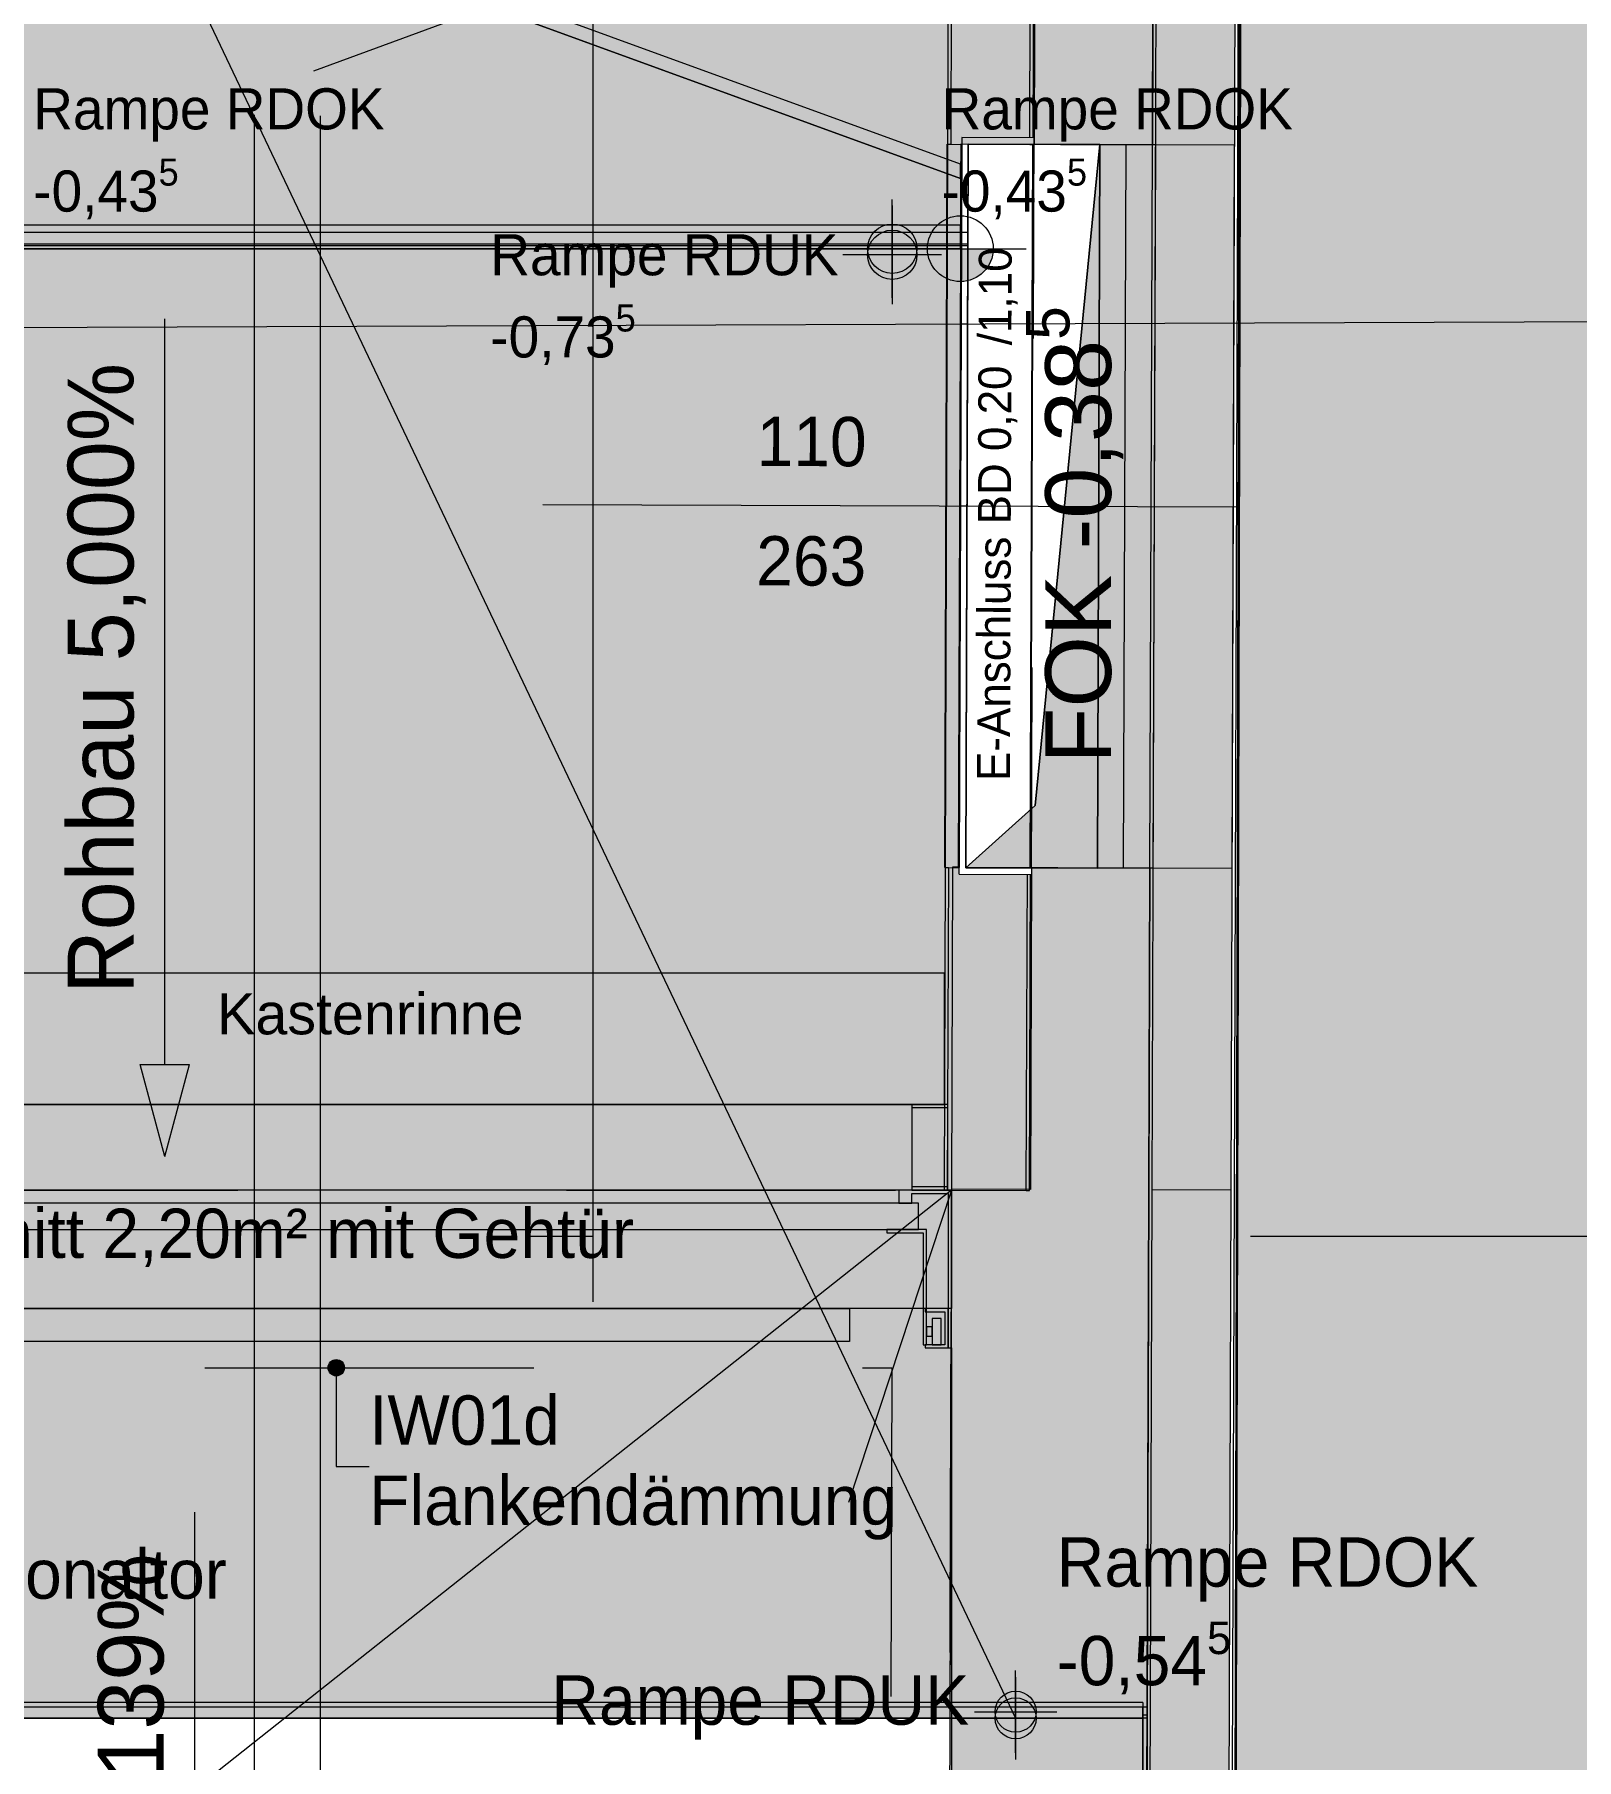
# Model space of a CAD drawing. Header units: metres. Extents: x -3.9 to 83, y -38 to 6.2.
# Drawn here: x 17.151 to 19.495, y -3.796 to -1.173 of the extents above; entities that cross this region are included whole.
import ezdxf

# ---------------------------------------------------------------- set-up
doc = ezdxf.new("R2010")
doc.units = ezdxf.units.M
doc.header["$MEASUREMENT"] = 0
doc.set_wipeout_variables(frame=1)
for name, pattern in [('Achse', [0.004, 0.002, -0.001, 0, -0.001]), ('Punkt 1_1', [0.075, 0.025, -0.05]), ('Schnittlinie', [0.006, 0.003, -0.0015, 0, -0.0015]), ('Untersicht', [0.001, 0.0005, -0.0005]), ('Untersicht 1_1', [0.075, 0.025, -0.05]), ('Wipeout_Contour', [1, 0, -1])]:
    doc.linetypes.add(name, pattern=pattern)
for name, color, linetype in [('0._EG PP_2_000 Achsraster', 7, 'Continuous'), ('0._EG PP_2_110 Wand Aussen', 7, 'Continuous'), ('0._EG PP_2_120 Wand Innen tragend', 7, 'Continuous'), ('0._EG PP_2_220 Bodenaufbau', 7, 'Continuous'), ('0._EG PP_2_240 Unterdämmung', 7, 'Continuous'), ('0._EG PP_2_270 Deckendurchbruchsymbol', 7, 'Continuous'), ('0._EG PP_2_420 Rampe', 7, 'Continuous'), ('0._EG PP_2_725 Nachbarbebauung', 7, 'Continuous'), ('0._EG PP_2_851 Marker Schnitt', 7, 'Continuous'), ('0._EG PP_2_915 Allgemein Beschriftung.x', 7, 'Continuous'), ('0._EG PP_2_945 Einreichplan Beschriftung', 7, 'Continuous'), ('0._EG PP_2_950 Polierplan Bemaßung', 7, 'Continuous'), ('0._EG PP_2_Bauwerke_Gebäude - Haus Signatur.verm', 7, 'Continuous'), ('0._EG PP_2_Bauwerke_Gebäude - Haus.verm', 7, 'Continuous'), ('0._EG PP_2_Kataster Grenzen_Grundstücksgrenze.verm', 7, 'Continuous'), ('0._EG PP_2_Neubau_840 Baulinien', 7, 'Continuous')]:
    doc.layers.add(name, color=color, linetype=linetype)
doc.styles.add('ERSTELLTER_STIL_1', font='arial.ttf')
doc.styles.add('ERSTELLTER_STIL_2', font='')
doc.styles.add('ERSTELLTER_STIL_6', font='arial.ttf')
doc.styles.get('ERSTELLTER_STIL_2').set_extended_font_data('Eurostile')
doc.linetypes.add('Grenze Grundstück', pattern='A,0,[1,415_260415_PP_VA_1_3 0 EG1.Shx,S=0.00031746,R=0,X=0,Y=0],-0.04,0', length=0.04)

msp = doc.modelspace()

# ---------------------------------------------------------------- hatches: boundary and pattern name
at = {"layer": '0._EG PP_2_110 Wand Aussen', "linetype": 'Continuous', "lineweight": 13, "true_color": 0x3f7f02}
for points in [[(18.6706, -1.34), (18.8506, -1.3406), (18.8546, -0.1296), (18.6746, -0.129)], [(18.6669, -2.44), (18.6653, -2.929), (18.8453, -2.9296), (18.8469, -2.4406)], [(18.8384, -5.0003), (18.8453, -2.9296), (18.5453, -2.9286), (18.5384, -4.9993)]]:
    msp.add_hatch(color=76, dxfattribs=at).paths.add_polyline_path(points)
at = {"layer": '0._EG PP_2_110 Wand Aussen', "linetype": 'Continuous', "lineweight": 0, "true_color": 0x373737}
for points in [[(18.8503, -2.9296), (18.8596, -0.1296), (18.8546, -0.1296), (18.8453, -2.9296)], [(18.8519, -2.4406), (18.8556, -1.3406), (18.8506, -1.3406), (18.8469, -2.4406)], [(18.485, -2.93), (18.5393, -2.93), (18.5393, -2.925), (18.485, -2.925)], [(18.8434, -5.0003), (18.8503, -2.9296), (18.8453, -2.9296), (18.8384, -5.0003)]]:
    msp.add_hatch(color=250, dxfattribs=at).paths.add_polyline_path(points)
at = {"layer": '0._EG PP_2_110 Wand Aussen', "linetype": 'Continuous', "lineweight": 13, "true_color": 0xff6400}
for points in [[(18.9703, -2.93), (18.9796, -0.13), (18.8596, -0.1296), (18.8503, -2.9296)], [(18.9719, -2.441), (18.9756, -1.341), (18.8556, -1.3406), (18.8519, -2.4406)], [(18.485, -2.925), (18.5393, -2.925), (18.5393, -2.805), (18.485, -2.805)], [(18.9634, -5.0007), (18.9703, -2.93), (18.8503, -2.9296), (18.8434, -5.0003)]]:
    msp.add_hatch(color=30, dxfattribs=at).paths.add_polyline_path(points)
at = {"layer": '0._EG PP_2_110 Wand Aussen', "linetype": 'Continuous', "lineweight": 13, "true_color": 0xb85600}
for points in [[(18.8069, -2.4405), (18.8106, -1.3405), (18.7706, -1.3403), (18.7669, -2.4403)], [(18.8469, -2.4406), (18.8506, -1.3406), (18.8106, -1.3405), (18.8069, -2.4405)]]:
    msp.add_hatch(color=32, dxfattribs=at).paths.add_polyline_path(points)
at = {"layer": '0._EG PP_2_110 Wand Aussen', "linetype": 'Continuous', "lineweight": 0, "true_color": 0xffffff}
msp.add_hatch(color=7, dxfattribs=at).paths.add_polyline_path([(15.455, -2.95), (15.455, -2.99), (18.495, -2.99), (18.495, -2.95)])
at = {"layer": '0._EG PP_2_220 Bodenaufbau', "linetype": 'Continuous', "lineweight": 13}
msp.add_hatch(color=8, dxfattribs=at).paths.add_polyline_path([(18.5343, -2.8), (18.5343, -2.6), (15.41, -2.6), (15.41, -2.8)])
at = {"layer": '0._EG PP_2_240 Unterdämmung', "linetype": 'Continuous', "lineweight": 13, "true_color": 0xff6400}
for points in [[(18.5441, -1.3395), (18.6641, -1.3399), (18.6682, -0.125), (18.5482, -0.125)], [(18.5388, -2.93), (18.6588, -2.9304), (18.6605, -2.4399), (18.5405, -2.4395)]]:
    msp.add_hatch(color=30, dxfattribs=at).paths.add_polyline_path(points)
at = {"layer": '0._EG PP_2_240 Unterdämmung', "linetype": 'Continuous', "lineweight": 0, "true_color": 0x373737}
for points in [[(18.6641, -1.3399), (18.6691, -1.3399), (18.6732, -0.13), (18.6682, -0.13)], [(18.6588, -2.9304), (18.6638, -2.9304), (18.6655, -2.4399), (18.6605, -2.4399)]]:
    msp.add_hatch(color=250, dxfattribs=at).paths.add_polyline_path(points)
at = {"layer": '0._EG PP_2_725 Nachbarbebauung', "linetype": 'Continuous', "lineweight": 0, "true_color": 0x1f1f1f}
msp.add_hatch(color=250, dxfattribs=at).paths.add_polyline_path([(18.9876, -0.0005), (18.958, -11.4452), (22.8486, -11.478), (22.8486, -0.0037)])
at = {"layer": '0._EG PP_2_915 Allgemein Beschriftung.x', "linetype": 'Continuous', "lineweight": 0, "true_color": 0x000000}
msp.add_hatch(color=18, dxfattribs=at).paths.add_polyline_path([(17.5972, -3.2), (17.5981, -3.2048), (17.6008, -3.2088), (17.6049, -3.2115), (17.6097, -3.2125), (17.6145, -3.2115), (17.6185, -3.2088), (17.6212, -3.2048), (17.6222, -3.2), (17.6212, -3.1952), (17.6185, -3.1912), (17.6145, -3.1885), (17.6097, -3.1875), (17.6049, -3.1885), (17.6008, -3.1912), (17.5981, -3.1952)])
at = {"layer": '0._EG PP_2_945 Einreichplan Beschriftung', "linetype": 'Continuous', "lineweight": 0, "true_color": 0x3f3f3f}
msp.add_hatch(color=250, dxfattribs=at).paths.add_polyline_path([(15.47, -3.16), (18.39, -3.16), (18.39, -3.11), (15.47, -3.11)])
at = {"layer": '0._EG PP_2_Bauwerke_Gebäude - Haus Signatur.verm', "linetype": 'Continuous', "lineweight": 13}
msp.add_hatch(color=254, dxfattribs=at).paths.add_polyline_path([(18.9878, -0.0007), (18.9582, -11.445), (22.8486, -11.4778), (22.8486, -11.0778), (19.3593, -11.0483), (19.3868, -0.401), (22.8486, -0.4028), (22.8486, -0.0028)])

# ---------------------------------------------------------------- linework, layer by layer
at = {"layer": '0._EG PP_2_000 Achsraster', "color": 5, "linetype": 'Achse', "lineweight": 0, "ltscale": 1000}
for p, q in [((18, 3), (18, -36)), ((-1.5, -3), (21, -3))]:
    msp.add_line(p, q, dxfattribs=at)
at = {"layer": '0._EG PP_2_110 Wand Aussen', "color": 7, "linetype": 'Continuous', "lineweight": 13, "ltscale": 1000}
for p, q in [((18.8503, -2.9296), (18.8596, -0.1296)), ((18.9703, -2.93), (18.9796, -0.13)), ((18.8519, -2.4406), (18.8556, -1.3406)), ((18.485, -2.8), (18.485, -2.805)), ((18.485, -2.8), (18.485, -2.805)), ((18.5393, -2.805), (18.485, -2.805)), ((18.485, -2.805), (18.485, -2.925)), ((18.485, -2.805), (18.485, -2.925)), ((18.5393, -2.925), (18.485, -2.925)), ((18.485, -2.925), (18.485, -2.93)), ((18.485, -2.925), (18.485, -2.93)), ((18.485, -2.93), (18.545, -2.93)), ((18.485, -2.93), (18.545, -2.93)), ((18.485, -2.93), (18.545, -2.93)), ((18.8434, -5.0003), (18.8503, -2.9296)), ((18.9634, -5.0007), (18.9703, -2.93)), ((18.495, -2.95), (15.455, -2.95)), ((18.495, -2.99), (18.495, -2.95)), ((15.455, -2.99), (18.495, -2.99))]:
    msp.add_line(p, q, dxfattribs=at)
at = {"layer": '0._EG PP_2_110 Wand Aussen', "color": 7, "linetype": 'Continuous', "lineweight": 18, "ltscale": 1000}
for p, q in [((18.8506, -1.3406), (18.8546, -0.1296)), ((18.8506, -1.3406), (18.6706, -1.34)), ((18.8069, -2.4405), (18.8106, -1.3405)), ((18.8469, -2.4406), (18.8506, -1.3406)), ((18.8469, -2.4406), (18.8506, -1.3406)), ((18.6669, -2.44), (18.8469, -2.4406)), ((18.8453, -2.9296), (18.8469, -2.4406)), ((18.545, -2.93), (18.545, -3.11)), ((18.545, -2.93), (18.545, -3.11)), ((18.545, -2.93), (18.545, -3.11)), ((18.8384, -5.0003), (18.8453, -2.9296))]:
    msp.add_line(p, q, dxfattribs=at)
at = {"layer": '0._EG PP_2_110 Wand Aussen', "color": 7, "linetype": 'Untersicht 1_1', "lineweight": 13, "ltscale": 1000}
for p, q in [((18.485, -2.8), (15.485, -2.8)), ((18.545, -3.11), (15.405, -3.11))]:
    msp.add_line(p, q, dxfattribs=at)
at = {"layer": '0._EG PP_2_110 Wand Aussen', "color": 8, "linetype": 'Punkt 1_1', "lineweight": 0, "ltscale": 1000}
for p, q in [((18.545, -2.93), (15.405, -5.4169)), ((18.465, -2.93), (15.485, -2.93)), ((18.545, -3.17), (18.545, -5.4169))]:
    msp.add_line(p, q, dxfattribs=at)
at = {"layer": '0._EG PP_2_110 Wand Aussen', "color": 8, "linetype": 'Continuous', "lineweight": 13, "ltscale": 1000}
for p, q in [((18.545, -2.93), (18.465, -2.93)), ((18.465, -2.93), (18.465, -2.95)), ((18.485, -2.95), (18.485, -2.935)), ((18.485, -2.935), (18.54, -2.935)), ((18.54, -2.935), (18.54, -3.17)), ((18.545, -3.17), (18.545, -2.93)), ((18.465, -2.95), (18.485, -2.95)), ((18.507, -2.99), (18.447, -2.99)), ((18.447, -2.99), (18.447, -2.995)), ((18.507, -3.165), (18.507, -2.99)), ((18.447, -2.995), (18.502, -2.995)), ((18.502, -2.995), (18.502, -3.165)), ((18.54, -3.11), (18.505, -3.11)), ((18.505, -3.11), (18.505, -3.115)), ((18.505, -3.115), (18.535, -3.115)), ((18.535, -3.115), (18.535, -3.165)), ((18.54, -3.17), (18.54, -3.11)), ((18.5155, -3.138), (18.507, -3.138)), ((18.507, -3.138), (18.507, -3.152)), ((18.5295, -3.125), (18.5155, -3.125)), ((18.5155, -3.125), (18.5155, -3.165)), ((18.5155, -3.152), (18.5155, -3.138)), ((18.5295, -3.165), (18.5295, -3.125)), ((18.502, -3.165), (18.507, -3.165)), ((18.535, -3.165), (18.505, -3.165)), ((18.505, -3.165), (18.505, -3.17)), ((18.505, -3.17), (18.54, -3.17)), ((18.507, -3.152), (18.5155, -3.152)), ((18.5155, -3.165), (18.5295, -3.165)), ((18.54, -3.17), (18.545, -3.17))]:
    msp.add_line(p, q, dxfattribs=at)
at = {"layer": '0._EG PP_2_110 Wand Aussen', "color": 7, "linetype": 'Continuous', "lineweight": 18, "ltscale": 1000, "flags": 128}
for points in [[(18.6746, -0.129), (18.6706, -1.34)], [(18.7706, -1.3403), (18.7669, -2.4403)], [(18.8106, -1.3405), (18.7706, -1.3403)], [(18.8506, -1.3406), (18.8106, -1.3405)], [(18.6669, -2.44), (18.6653, -2.929)], [(18.8069, -2.4405), (18.7669, -2.4403)], [(18.8469, -2.4406), (18.8069, -2.4405)], [(18.5453, -2.9286), (18.5384, -4.9993)], [(18.6653, -2.929), (18.5453, -2.9286)]]:
    msp.add_lwpolyline(points, dxfattribs=at)
at = {"layer": '0._EG PP_2_110 Wand Aussen', "color": 7, "linetype": 'Continuous', "lineweight": 13, "ltscale": 1000, "flags": 128}
for points in [[(18.9753, -2.93), (18.9846, -0.13)], [(18.8556, -1.3406), (18.8506, -1.3406)], [(18.9756, -1.341), (18.8556, -1.3406)], [(18.9719, -2.441), (18.9756, -1.341)], [(18.8519, -2.4406), (18.8469, -2.4406)], [(18.9719, -2.441), (18.8519, -2.4406)], [(18.5393, -2.8), (18.485, -2.8)], [(18.5393, -2.8), (18.5393, -2.805)], [(18.5393, -2.805), (18.5393, -2.925)], [(18.5393, -2.925), (18.5393, -2.93)], [(18.9703, -2.93), (18.8503, -2.9296)], [(18.9703, -2.93), (18.8503, -2.9296)], [(18.9684, -5.0007), (18.9753, -2.93)]]:
    msp.add_lwpolyline(points, dxfattribs=at)
at = {"layer": '0._EG PP_2_220 Bodenaufbau', "color": 8, "linetype": 'Continuous', "lineweight": 13, "ltscale": 1000, "flags": 128}
msp.add_lwpolyline([(18.5343, -2.8), (18.5343, -2.6), (15.41, -2.6), (15.41, -2.8)], close=True, dxfattribs=at)
at = {"layer": '0._EG PP_2_220 Bodenaufbau', "color": 7, "linetype": 'Continuous', "lineweight": 13, "ltscale": 1000, "true_color": 0xf4f4f4, "flags": 128}
for points in [[(18.8361, -3.7091), (15.12, -3.7091)], [(18.8361, -3.7091), (18.8361, -3.7302), (18.8361, -3.731), (18.8361, -3.733)], [(15.12, -3.733), (18.8361, -3.733)], [(18.8361, -3.733), (18.8361, -4.157)]]:
    msp.add_lwpolyline(points, dxfattribs=at)
at = {"layer": '0._EG PP_2_220 Bodenaufbau', "color": 7, "linetype": 'Continuous', "lineweight": 18, "ltscale": 1000, "flags": 128}
msp.add_lwpolyline([(18.5426, -3.733), (15.32, -3.733)], dxfattribs=at)
at = {"layer": '0._EG PP_2_240 Unterdämmung', "color": 7, "linetype": 'Continuous', "lineweight": 13, "ltscale": 1000}
for p, q in [((18.5482, -0.125), (18.5441, -1.3395)), ((18.6641, -1.3399), (18.6682, -0.125)), ((18.5391, -1.3395), (18.5441, -1.3395)), ((18.5391, -1.3395), (18.5441, -1.3395)), ((18.5441, -1.3395), (18.6641, -1.3399)), ((18.5441, -1.3395), (18.6641, -1.3399)), ((18.6641, -1.3399), (18.6691, -1.3399)), ((18.6641, -1.3399), (18.6691, -1.3399)), ((18.5355, -2.4395), (18.5405, -2.4395)), ((18.5355, -2.4395), (18.5405, -2.4395)), ((18.5405, -2.4395), (18.5388, -2.93)), ((18.5405, -2.4395), (18.6605, -2.4399)), ((18.5405, -2.4395), (18.6605, -2.4399)), ((18.6588, -2.9304), (18.6605, -2.4399)), ((18.6605, -2.4399), (18.6655, -2.4399)), ((18.6605, -2.4399), (18.6655, -2.4399))]:
    msp.add_line(p, q, dxfattribs=at)
at = {"layer": '0._EG PP_2_240 Unterdämmung', "color": 7, "linetype": 'Continuous', "lineweight": 25, "ltscale": 1000}
for p, q in [((18.5355, -2.4395), (18.5391, -1.3395)), ((18.6655, -2.4399), (18.6691, -1.3399))]:
    msp.add_line(p, q, dxfattribs=at)
at = {"layer": '0._EG PP_2_240 Unterdämmung', "color": 7, "linetype": 'Continuous', "lineweight": 13, "ltscale": 1000, "flags": 128}
for points in [[(18.5436, 0), (18.5391, -1.3395)], [(18.5355, -2.4395), (18.5338, -2.93)], [(18.5338, -2.93), (18.5388, -2.93)], [(18.5388, -2.93), (18.6588, -2.9304)], [(18.6588, -2.9304), (18.6638, -2.9304)]]:
    msp.add_lwpolyline(points, dxfattribs=at)
at = {"layer": '0._EG PP_2_240 Unterdämmung', "color": 7, "linetype": 'Continuous', "lineweight": 18, "ltscale": 1000, "flags": 128}
for points in [[(18.6691, -1.3399), (18.6732, -0.13)], [(18.6638, -2.9304), (18.6655, -2.4399)]]:
    msp.add_lwpolyline(points, dxfattribs=at)
at = {"layer": '0._EG PP_2_240 Unterdämmung', "color": 30, "linetype": 'Untersicht', "lineweight": 13, "ltscale": 1000, "true_color": 0xff6400, "flags": 128}
msp.add_lwpolyline([(12.96, -2.93), (18.6653, -2.93), (18.6723, -0.81)], dxfattribs=at)
msp.add_lwpolyline([(15.32, -2.93), (15.32, -12.685), (18.5127, -12.685), (18.5453, -2.93)], close=True, dxfattribs=at)
at = {"layer": '0._EG PP_2_240 Unterdämmung', "color": 8, "linetype": 'Untersicht', "lineweight": 13, "ltscale": 1000, "flags": 128}
for points in [[(18.5447, -3.11), (15.41, -3.11)], [(18.5297, -7.59), (18.5446, -3.115)], [(18.5447, -3.11), (18.5446, -3.115)], [(15.41, -3.2), (18.4544, -3.2)], [(18.4544, -3.2), (18.4397, -7.59)]]:
    msp.add_lwpolyline(points, dxfattribs=at)
at = {"layer": '0._EG PP_2_420 Rampe', "color": 7, "linetype": 'Continuous', "lineweight": 18, "ltscale": 1000, "flags": 128}
for points in [[(18.8546, -0.08), (18.8505, -1.3405)], [(18.8529, -0.6035), (18.8505, -1.3405)], [(18.8469, -2.4405), (18.8361, -5.83)], [(18.8469, -2.44), (18.8426, -3.733)], [(18.8469, -2.4405), (18.8426, -3.7284)], [(18.8468, -2.4405), (18.8426, -3.7163)], [(18.5343, -2.6), (15.41, -2.6)], [(18.5343, -2.8), (18.5343, -2.6)], [(15.41, -2.8), (18.5343, -2.8)], [(18.8426, -3.7163), (18.8361, -3.7163), (15.12, -3.7163)], [(18.8361, -3.7284), (18.8361, -3.7163)], [(18.8426, -3.7163), (18.8426, -3.7284)], [(18.8426, -3.733), (15.32, -3.733)], [(18.8361, -5.4253), (18.8361, -5.3898), (18.8361, -4.9748), (18.8361, -4.5487), (18.8361, -4.1355), (18.8361, -3.7284)], [(18.8426, -3.7284), (18.8361, -3.7284)]]:
    msp.add_lwpolyline(points, dxfattribs=at)
at = {"layer": '0._EG PP_2_420 Rampe', "color": 7, "linetype": 'Continuous', "lineweight": 13, "ltscale": 1000, "true_color": 0xf4f4f4, "flags": 128}
for points in [[(18.8361, -3.7163), (15.12, -3.7163)], [(18.8361, -3.7163), (18.8361, -3.733)], [(15.12, -3.733), (18.8361, -3.733)], [(18.8361, -3.733), (18.8361, -4.157)]]:
    msp.add_lwpolyline(points, dxfattribs=at)
at = {"layer": '0._EG PP_2_725 Nachbarbebauung', "color": 8, "linetype": 'Continuous', "lineweight": 13, "ltscale": 1000, "flags": 128}
msp.add_lwpolyline([(22.8486, -0.0037), (18.9876, -0.0005), (18.958, -11.4452), (22.8486, -11.478)], dxfattribs=at)
at = {"layer": '0._EG PP_2_851 Marker Schnitt', "color": 7, "linetype": 'Schnittlinie', "lineweight": 13, "ltscale": 1000}
for p, q in [((17.4851, 4.805), (17.4851, -35.645)), ((17.5851, 4.8037), (17.5851, -35.7384))]:
    msp.add_line(p, q, dxfattribs=at)
at = {"layer": '0._EG PP_2_915 Allgemein Beschriftung.x', "color": 7, "linetype": 'Continuous', "lineweight": 13, "ltscale": 1000}
for p, q in [((17.6097, -3.2125), (17.6097, -3.35)), ((17.6097, -3.35), (17.6597, -3.35))]:
    msp.add_line(p, q, dxfattribs=at)
msp.add_circle((17.6097, -3.2), 0.0125, dxfattribs=at)
at = {"layer": '0._EG PP_2_945 Einreichplan Beschriftung', "color": 7, "linetype": 'Continuous', "lineweight": 13, "ltscale": 1000, "flags": 128}
msp.add_lwpolyline([(15.47, -3.16), (15.47, -3.11), (18.39, -3.11), (18.39, -3.16)], close=True, dxfattribs=at)
at = {"layer": '0._EG PP_2_950 Polierplan Bemaßung', "color": 76, "linetype": 'Continuous', "lineweight": 13, "ltscale": 1000, "true_color": 0x3f7f02}
for p, q in [((18.4551, -1.5735), (18.4551, -1.4235)), ((18.4551, -1.4328), (18.4551, -1.5828)), ((18.3801, -1.4985), (18.5301, -1.4985)), ((18.5301, -1.5078), (18.3801, -1.5078)), ((18.6426, -3.7855), (18.6426, -3.6605)), ((18.6426, -3.6705), (18.6426, -3.7955)), ((18.5801, -3.723), (18.7051, -3.723)), ((18.7051, -3.733), (18.5801, -3.733))]:
    msp.add_line(p, q, dxfattribs=at)
at = {"layer": '0._EG PP_2_950 Polierplan Bemaßung', "color": 171, "linetype": 'Continuous', "lineweight": 13, "ltscale": 1000, "true_color": 0x6c6cff}
for p, q in [((17.349, -2.6686), (17.349, -1.605)), ((17.349, -2.6786), (17.349, -2.6686)), ((17.349, -2.7387), (17.349, -2.6786)), ((17.3115, -2.7387), (17.3865, -2.7387)), ((17.349, -2.8786), (17.3115, -2.7387)), ((17.349, -2.8786), (17.3865, -2.7387)), ((17.3948, -3.9361), (17.3948, -3.4198))]:
    msp.add_line(p, q, dxfattribs=at)
at = {"layer": '0._EG PP_2_950 Polierplan Bemaßung', "color": 30, "linetype": 'Untersicht', "lineweight": 13, "ltscale": 1000, "true_color": 0xff6400}
msp.add_line((18.5453, -2.93), (15.32, -12.685), dxfattribs=at)
at = {"layer": '0._EG PP_2_950 Polierplan Bemaßung', "color": 76, "linetype": 'Continuous', "lineweight": 13, "ltscale": 1000, "true_color": 0x3f7f02}
for centre, radius in [((18.4551, -1.4985), 0.0375), ((18.4551, -1.5078), 0.0375), ((18.6426, -3.723), 0.0312), ((18.6426, -3.733), 0.0312)]:
    msp.add_circle(centre, radius, dxfattribs=at)
at = {"layer": '0._EG PP_2_Bauwerke_Gebäude - Haus.verm', "color": 9, "linetype": 'Continuous', "lineweight": 13, "ltscale": 1000}
msp.add_line((18.9583, -11.3452), (18.9874, -0.1005), dxfattribs=at)
at = {"layer": '0._EG PP_2_Kataster Grenzen_Grundstücksgrenze.verm', "color": 96, "linetype": 'Continuous', "lineweight": 13, "ltscale": 1000, "true_color": 0x007e00}
msp.add_line((18.9583, -11.3452), (18.9874, -0.1005), dxfattribs=at)

# ---------------------------------------------------------------- texts
at = {"layer": '0._EG PP_2_110 Wand Aussen', "color": 7, "linetype": 'Continuous', "lineweight": 13, "char_height": 0.075, "attachment_point": 9, "rotation": 359.809, "style": 'ERSTELLTER_STIL_2'}
for s, insert in [('\\A1;{\\pqr;\\pt0;\\fEurostile|b0|i0|c0|p0;\\W1.000000;110}', (18.416, -1.8305)), ('\\A1;{\\pqr;\\pt0;\\fEurostile|b0|i0|c0|p0;\\W1.000000;263}', (18.4154, -2.0121))]:
    msp.add_mtext(s, dxfattribs=dict(at, insert=insert))
at = {"layer": '0._EG PP_2_110 Wand Aussen', "color": 7, "linetype": 'Continuous', "lineweight": 13, "insert": (17.4432, -3.5738), "char_height": 0.075, "attachment_point": 9, "style": 'ERSTELLTER_STIL_2'}
msp.add_mtext('\\A1;{\\pqr;\\pt0;\\fEurostile|b0|i0|c0|p0;\\W1.000000;Garage Sektionaltor}', dxfattribs=at)
at = {"layer": '0._EG PP_2_915 Allgemein Beschriftung.x', "color": 7, "linetype": 'Continuous', "lineweight": 13, "insert": (17.4285, -2.6306), "char_height": 0.0625, "attachment_point": 1, "style": 'ERSTELLTER_STIL_6'}
msp.add_mtext('\\A1;{\\pql;\\fHelvetica|b0|i0|c0|p0;\\W1.000000;Kastenrinne}', dxfattribs=at)
at = {"layer": '0._EG PP_2_915 Allgemein Beschriftung.x', "color": 7, "linetype": 'Continuous', "lineweight": 13, "insert": (17.6597, -3.3519), "char_height": 0.075, "attachment_point": 4, "line_spacing_factor": 0.974428, "style": 'ERSTELLTER_STIL_2'}
msp.add_mtext('\\A1;{\\pql;\\fEurostile|b0|i0|c0|p0;\\W1.000000;IW01d\\P\\pql;\\fEurostile|b0|i0|c0|p0;\\W1.000000;Flankendämmung}', dxfattribs=at)
at = {"layer": '0._EG PP_2_945 Einreichplan Beschriftung', "color": 7, "linetype": 'Continuous', "lineweight": 13, "insert": (15.593, -3.0557), "char_height": 0.075, "width": 2.670945, "attachment_point": 7, "style": 'ERSTELLTER_STIL_2'}
msp.add_mtext('\\A1;{\\pql;\\fEurostile|b0|i0|c0|p0;\\W1.000000;Sektionaltor geom. freier Querschnitt 2,20m² mit Gehtür}', dxfattribs=at)
at = {"layer": '0._EG PP_2_950 Polierplan Bemaßung', "color": 76, "linetype": 'Continuous', "lineweight": 13, "true_color": 0x3f7f02, "attachment_point": 7, "style": 'ERSTELLTER_STIL_2'}
for s, insert, char_height, width in [('\\A1;{\\pql;\\fEurostile|b0|i0|c0|p0;\\W1.000000;Rampe RDOK}', (17.149, -1.336), 0.0625, 0.537415), ('\\A1;{\\pql;\\fEurostile|b0|i0|c0|p0;\\W1.000000;Rampe RDUK}', (17.8439, -1.5578), 0.0625, 0.536179), ('\\A1;{\\pql;\\fEurostile|b0|i0|c0|p0;\\W1.000000;Rampe RDOK}', (18.7051, -3.5555), 0.075, 0.644898), ('\\A1;{\\pql;\\fEurostile|b0|i0|c0|p0;\\W1.000000;Rampe RDUK}', (17.9367, -3.7655), 0.075, 0.643415)]:
    msp.add_mtext(s, dxfattribs=dict(at, insert=insert, char_height=char_height, width=width))
for s, insert, char_height in [('\\A1;{\\pql;\\fEurostile|b0|i0|c0|p0;\\W1.000000;-0,43\\fEurostile|b0|i0|c0|p0;\\W1.000000;\\A1{\\H.66x;\\S5^  ;}}', (17.149, -1.4604), 0.0625), ('\\A1;{\\pql;\\fEurostile|b0|i0|c0|p0;\\W1.000000;-0,73\\fEurostile|b0|i0|c0|p0;\\W1.000000;\\A1{\\H.66x;\\S5^  ;}}', (17.8439, -1.6822), 0.0625), ('\\A1;{\\pql;\\fEurostile|b0|i0|c0|p0;\\W1.000000;-0,54\\fEurostile|b0|i0|c0|p0;\\W1.000000;\\A1{\\H.66x;\\S5^  ;}}', (18.7051, -3.7047), 0.075)]:
    msp.add_mtext(s, dxfattribs=dict(at, insert=insert, char_height=char_height))
at = {"layer": '0._EG PP_2_950 Polierplan Bemaßung', "color": 7, "linetype": 'Continuous', "lineweight": 13, "insert": (18.8169, -2.2815), "char_height": 0.1, "attachment_point": 7, "rotation": 90, "style": 'ERSTELLTER_STIL_1'}
msp.add_mtext('\\A1;{\\pql;\\fArial|b0|i0|c0|p0;\\W1.000000;FOK -0,38\\fArial|b0|i0|c0|p0;\\W1.000000;\\A1{\\H.66x;\\S5^  ;}}', dxfattribs=at)
at = {"layer": '0._EG PP_2_950 Polierplan Bemaßung', "color": 171, "linetype": 'Continuous', "lineweight": 13, "true_color": 0x6c6cff, "char_height": 0.1, "attachment_point": 7, "style": 'ERSTELLTER_STIL_2'}
for s, insert, rotation in [('\\A1;{\\pql;\\fEurostile|b0|i0|c0|p0;\\W1.000000; Rohbau \\fEurostile|b0|i0|c0|p0;\\W1.000000;5,000\\fEurostile|b0|i0|c0|p0;\\W1.000000;%}', (17.32, -2.6686), 89.9998), ('\\A1;{\\pql;\\fEurostile|b0|i0|c0|p0;\\W1.000000;6,139\\fEurostile|b0|i0|c0|p0;\\W1.000000;%}', (17.3657, -3.9361), 90)]:
    msp.add_mtext(s, dxfattribs=dict(at, insert=insert, rotation=rotation))

# ---------------------------------------------------------------- next in the draw order: wipeouts: each hides what was drawn before it
at = {"color": 254, "linetype": 'Wipeout_Contour', "lineweight": 0, "ltscale": 56.387606}
msp.add_wipeout([(18.5606, -1.3396), (18.5706, -1.3397), (18.5606, -1.3296)], dxfattribs=at).dxf.layer = '0._EG PP_2_120 Wand Innen tragend'
at = {"color": 254, "linetype": 'Wipeout_Contour', "lineweight": 0, "ltscale": 56.606459}
msp.add_wipeout([(18.5569, -2.4496), (18.5669, -2.4397), (18.5569, -2.4396)], dxfattribs=at).dxf.layer = '0._EG PP_2_120 Wand Innen tragend'

# ---------------------------------------------------------------- next in the draw order: wipeouts: each hides what was drawn before it
at = {"color": 254, "linetype": 'Wipeout_Contour', "lineweight": 0, "ltscale": 55.335195}
msp.add_wipeout([(18.5606, -1.3296), (18.5706, -1.3397), (18.5706, -1.3297)], dxfattribs=at).dxf.layer = '0._EG PP_2_120 Wand Innen tragend'
at = {"color": 254, "linetype": 'Wipeout_Contour', "lineweight": 0, "ltscale": 75.132821}
msp.add_wipeout([(18.5669, -2.4497), (18.6669, -2.45), (18.6669, -2.44), (18.5669, -2.4397)], dxfattribs=at).dxf.layer = '0._EG PP_2_120 Wand Innen tragend'

# ---------------------------------------------------------------- next in the draw order: linework, layer by layer
at = {"layer": '0._EG PP_2_120 Wand Innen tragend', "color": 7, "linetype": 'Continuous', "lineweight": 18, "ltscale": 1000, "flags": 128}
msp.add_lwpolyline([(18.6669, -2.44), (18.6669, -2.45)], dxfattribs=at)

# ---------------------------------------------------------------- next in the draw order: wipeouts: each hides what was drawn before it
at = {"color": 254, "linetype": 'Wipeout_Contour', "lineweight": 0, "ltscale": 74.699107}
msp.add_wipeout([(18.5706, -1.3397), (18.6706, -1.34), (18.6706, -1.33), (18.5706, -1.3297)], dxfattribs=at).dxf.layer = '0._EG PP_2_120 Wand Innen tragend'
at = {"color": 254, "linetype": 'Wipeout_Contour', "lineweight": 0, "ltscale": 55.76287}
msp.add_wipeout([(18.5669, -2.4397), (18.5569, -2.4496), (18.5669, -2.4497)], dxfattribs=at).dxf.layer = '0._EG PP_2_120 Wand Innen tragend'

# ---------------------------------------------------------------- next in the draw order: linework, layer by layer
at = {"layer": '0._EG PP_2_120 Wand Innen tragend', "color": 7, "linetype": 'Continuous', "lineweight": 18, "ltscale": 1000, "flags": 128}
for points in [[(18.5606, -1.3296), (18.5606, -1.3396)], [(18.6706, -1.33), (18.5606, -1.3296)], [(18.6706, -1.34), (18.6706, -1.33)], [(18.5706, -1.3397), (18.6706, -1.34)], [(18.5569, -2.4496), (18.5569, -2.4396)], [(18.5569, -2.4496), (18.6669, -2.45)], [(18.6669, -2.44), (18.5669, -2.4397)]]:
    msp.add_lwpolyline(points, dxfattribs=at)
at = {"layer": '0._EG PP_2_220 Bodenaufbau', "color": 7, "linetype": 'Continuous', "lineweight": 18, "ltscale": 1000, "flags": 128}
msp.add_lwpolyline([(18.6746, -0.1199), (18.6706, -1.3399)], dxfattribs=at)

# ---------------------------------------------------------------- next in the draw order: wipeouts: each hides what was drawn before it
at = {"color": 254, "linetype": 'Wipeout_Contour', "lineweight": 0, "ltscale": 74.700323}
msp.add_wipeout([(18.5606, -1.3396), (18.5569, -2.4396), (18.5669, -2.4397), (18.5706, -1.3397)], dxfattribs=at).dxf.layer = '0._EG PP_2_120 Wand Innen tragend'

# ---------------------------------------------------------------- next in the draw order: hatches: boundary and pattern name
at = {"layer": '0._EG PP_2_220 Bodenaufbau', "linetype": 'Continuous', "lineweight": 0, "true_color": 0x111111}
for points in [[(18.559, -1.3916), (14.8492, -0.0413), (15.1324, -1.4985), (18.5586, -1.4985)], [(18.6746, -0.1199), (15.0651, -0.1199), (18.559, -1.3916), (18.5591, -1.3396), (18.6706, -1.3399)], [(18.5555, -2.439), (18.5586, -1.4985), (15.1319, -1.4985), (15.32, -2.4666), (15.32, -3.733), (18.5426, -3.733), (18.5469, -2.439)]]:
    msp.add_hatch(color=250, dxfattribs=at).paths.add_polyline_path(points)
at = {"layer": '0._EG PP_2_270 Deckendurchbruchsymbol', "linetype": 'Continuous', "lineweight": 0, "true_color": 0x000000}
msp.add_hatch(color=18, dxfattribs=at).paths.add_polyline_path([(18.5669, -2.4397), (18.7669, -2.4403), (18.7706, -1.3403), (18.6724, -2.3452)])
at = {"layer": '0._EG PP_2_950 Polierplan Bemaßung', "linetype": 'Continuous', "lineweight": 0, "true_color": 0x000000}
for points in [[(18.5586, -1.4985), (18.5586, -1.4485), (18.5395, -1.4523), (18.5232, -1.4632), (18.5124, -1.4794), (18.5086, -1.4985)], [(18.5586, -1.4985), (18.5586, -1.5485), (18.5777, -1.5447), (18.594, -1.5339), (18.6048, -1.5177), (18.6086, -1.4985)]]:
    msp.add_hatch(color=18, dxfattribs=at).paths.add_polyline_path(points)

# ---------------------------------------------------------------- next in the draw order: linework, layer by layer
at = {"layer": '0._EG PP_2_110 Wand Aussen', "color": 7, "linetype": 'Continuous', "lineweight": 13, "ltscale": 1000}
msp.add_line((17.9236, -1.8875), (18.9787, -1.891), dxfattribs=at)
at = {"layer": '0._EG PP_2_120 Wand Innen tragend', "color": 7, "linetype": 'Continuous', "lineweight": 18, "ltscale": 1000, "flags": 128}
for points in [[(18.5606, -1.3396), (18.5569, -2.4396)], [(18.5669, -2.4397), (18.5706, -1.3397)]]:
    msp.add_lwpolyline(points, dxfattribs=at)
at = {"layer": '0._EG PP_2_220 Bodenaufbau', "color": 7, "linetype": 'Continuous', "lineweight": 18, "ltscale": 1000, "flags": 128}
for points in [[(18.5589, -1.37), (14.855, -0.0219)], [(14.8492, -0.0413), (18.559, -1.3916)], [(18.559, -1.3916), (15.0651, -0.1199)], [(18.5591, -1.3396), (18.559, -1.3916)], [(18.6706, -1.3399), (18.5591, -1.3396)], [(18.559, -1.3916), (18.5589, -1.3898), (18.5589, -1.3891), (18.5589, -1.37)], [(18.559, -1.3916), (18.5586, -1.4985)], [(18.5586, -1.463), (15.125, -1.463)], [(18.5586, -1.4985), (18.5586, -1.4957), (18.5586, -1.4944), (18.5586, -1.463)], [(15.1319, -1.4985), (18.5586, -1.4985)], [(18.5586, -1.4985), (15.1324, -1.4985)], [(18.5586, -1.4985), (18.5555, -2.439)], [(18.5469, -2.439), (18.5426, -3.733)], [(18.5555, -2.439), (18.5469, -2.439)]]:
    msp.add_lwpolyline(points, dxfattribs=at)
at = {"layer": '0._EG PP_2_270 Deckendurchbruchsymbol', "color": 7, "linetype": 'Continuous', "lineweight": 13, "ltscale": 1000, "flags": 128}
for points in [[(18.6724, -2.3452), (18.7706, -1.3403), (18.5706, -1.3397), (18.5669, -2.4397)], [(18.5669, -2.4397), (18.7669, -2.4403), (18.7706, -1.3403), (18.6724, -2.3452)]]:
    msp.add_lwpolyline(points, close=True, dxfattribs=at)
at = {"layer": '0._EG PP_2_420 Rampe', "color": 7, "linetype": 'Continuous', "lineweight": 13, "ltscale": 1000}
msp.add_line((16.93, -0.13), (18.6426, -3.733), dxfattribs=at)
at = {"layer": '0._EG PP_2_420 Rampe', "color": 7, "linetype": 'Continuous', "lineweight": 18, "ltscale": 1000, "flags": 128}
for points in [[(18.5668, -2.4397), (18.57, -1.4913), (18.5705, -1.3396)], [(18.5706, -1.3396), (18.5701, -1.4944)], [(18.5705, -1.3396), (18.8505, -1.3405)], [(18.8505, -1.3405), (18.5706, -1.3396)], [(18.5701, -1.4738), (14.8724, -1.4738)], [(14.8758, -1.4913), (18.57, -1.4913)], [(18.5701, -1.4944), (15.0801, -1.4944)], [(18.57, -1.4985), (18.5701, -1.4738)], [(14.8772, -1.4985), (18.57, -1.4985)], [(18.57, -1.4985), (18.5669, -2.439)], [(18.5669, -2.439), (18.8469, -2.44)], [(18.5668, -2.4397), (18.8468, -2.4405)]]:
    msp.add_lwpolyline(points, dxfattribs=at)
at = {"layer": '0._EG PP_2_950 Polierplan Bemaßung', "color": 30, "linetype": 'Untersicht', "lineweight": 13, "ltscale": 1000, "true_color": 0xff6400}
msp.add_line((18.9827, -0.71), (12.96, -2.93), dxfattribs=at)
at = {"layer": '0._EG PP_2_950 Polierplan Bemaßung', "color": 7, "linetype": 'Continuous', "lineweight": 13, "ltscale": 1000}
for p, q in [((18.5586, -1.3985), (18.5586, -1.5985)), ((18.4586, -1.4985), (18.6586, -1.4985))]:
    msp.add_line(p, q, dxfattribs=at)
at = {"layer": '0._EG PP_2_950 Polierplan Bemaßung', "color": 6, "linetype": 'Continuous', "lineweight": 13, "ltscale": 1000, "true_color": 0xfb02fe}
msp.add_line((12.9571, -1.6334), (21.3851, -1.6025), dxfattribs=at)
at = {"layer": '0._EG PP_2_950 Polierplan Bemaßung', "color": 7, "linetype": 'Continuous', "lineweight": 13, "ltscale": 1000}
msp.add_circle((18.5586, -1.4985), 0.05, dxfattribs=at)
at = {"layer": '0._EG PP_2_Neubau_840 Baulinien', "color": 76, "linetype": 'Grenze Grundstück', "lineweight": 13, "ltscale": 1000, "true_color": 0x3f7f02, "flags": 128}
msp.add_lwpolyline([(0, -0.0002), (18.985, -0.0012), (18.958, -11.4452), (18.9035, -19.5703), (18.8486, -31.3281), (0.0665, -34.0269), (0.0564, -12.2031)], close=True, dxfattribs=at)

# ---------------------------------------------------------------- next in the draw order: texts
at = {"layer": '0._EG PP_2_270 Deckendurchbruchsymbol', "color": 1, "linetype": 'Continuous', "lineweight": 0, "insert": (18.65, -1.8901), "char_height": 0.05, "attachment_point": 8, "rotation": 89.809, "style": 'ERSTELLTER_STIL_2'}
msp.add_mtext('\\A1;{\\pqc;\\pt0;\\fEurostile|b0|i0|c0|p0;\\W1.000000;E-Anschluss BD 0,20\\fEurostile|b0|i0|c0|p0;\\W1.000000;\\A1{\\H.66x;\\S^  ;}\\fEurostile|b0|i0|c0|p0;\\W1.000000; /1,10\\fEurostile|b0|i0|c0|p0;\\W1.000000;\\A1{\\H.66x;\\S^  ;}\\fEurostile|b0|i0|c0|p0;\\W1.000000;\\fEurostile|b0|i0|c0|p0;\\W1.000000;\\A1{\\H.66x;\\S^  ;}}', dxfattribs=at)
at = {"layer": '0._EG PP_2_950 Polierplan Bemaßung', "color": 76, "linetype": 'Continuous', "lineweight": 13, "true_color": 0x3f7f02, "insert": (18.5301, -1.336), "char_height": 0.0625, "width": 0.537415, "attachment_point": 7, "style": 'ERSTELLTER_STIL_2'}
msp.add_mtext('\\A1;{\\pql;\\fEurostile|b0|i0|c0|p0;\\W1.000000;Rampe RDOK}', dxfattribs=at)
at = {"layer": '0._EG PP_2_950 Polierplan Bemaßung', "color": 76, "linetype": 'Continuous', "lineweight": 13, "true_color": 0x3f7f02, "insert": (18.5301, -1.4604), "char_height": 0.0625, "attachment_point": 7, "style": 'ERSTELLTER_STIL_2'}
msp.add_mtext('\\A1;{\\pql;\\fEurostile|b0|i0|c0|p0;\\W1.000000;-0,43\\fEurostile|b0|i0|c0|p0;\\W1.000000;\\A1{\\H.66x;\\S5^  ;}}', dxfattribs=at)

doc.saveas('drawing.dxf')
